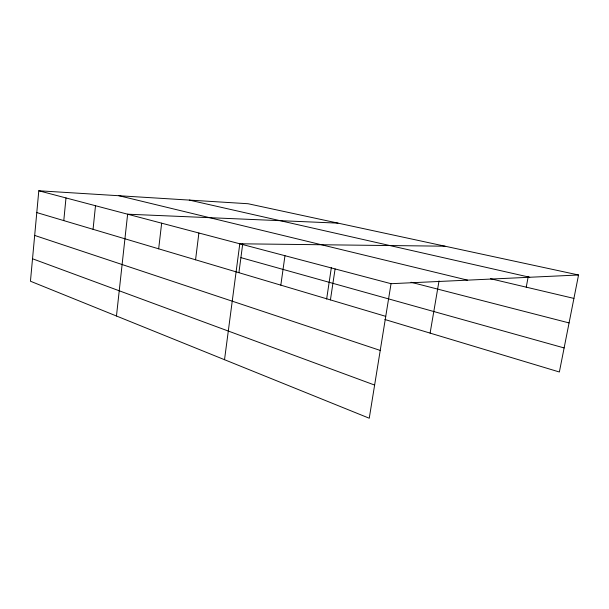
<?xml version="1.0" encoding="UTF-8"?>
<svg xmlns="http://www.w3.org/2000/svg" width="609" height="609" viewBox="0 0 609 609"><rect width="100%" height="100%" fill="white"/><g stroke="black" fill="none" stroke-linecap="round" stroke-linejoin="round"><path stroke-width="0.91" d="M578.55 274.994L248.038 203.726L38.801 190.769L30.45 281.221L369.252 418.231L391.039 283.695L578.55 274.994L559.366 371.992L384.873 319.504M63.785 220.603L65.993 197.94M93.063 229.311L95.499 205.728M116.464 316.002L127.624 214.201L338.018 223.13M158.667 248.822L161.651 223.176M195.565 259.799L198.884 232.996M224.523 359.706L239.794 243.79L444.981 246.196M238.911 272.68L242.74 243.737M280.825 285.149L284.966 255.711M326.637 299.072L331.365 267.511M330.421 299.902L335.095 268.934M430.106 333.115L439.043 280.863M526.245 287.159L528.277 276.349M189.292 200.087L529.746 277.262M490.458 278.716L573.922 298.41M118.991 195.733L467.56 280.14M411.022 282.249L569.072 322.922M38.801 190.769L391.039 283.695M240.905 257.637L564.124 347.937M36.791 212.579L385.748 316.353M34.675 235.432L380.229 350.426M32.521 258.772L374.619 385.063"/></g></svg>
